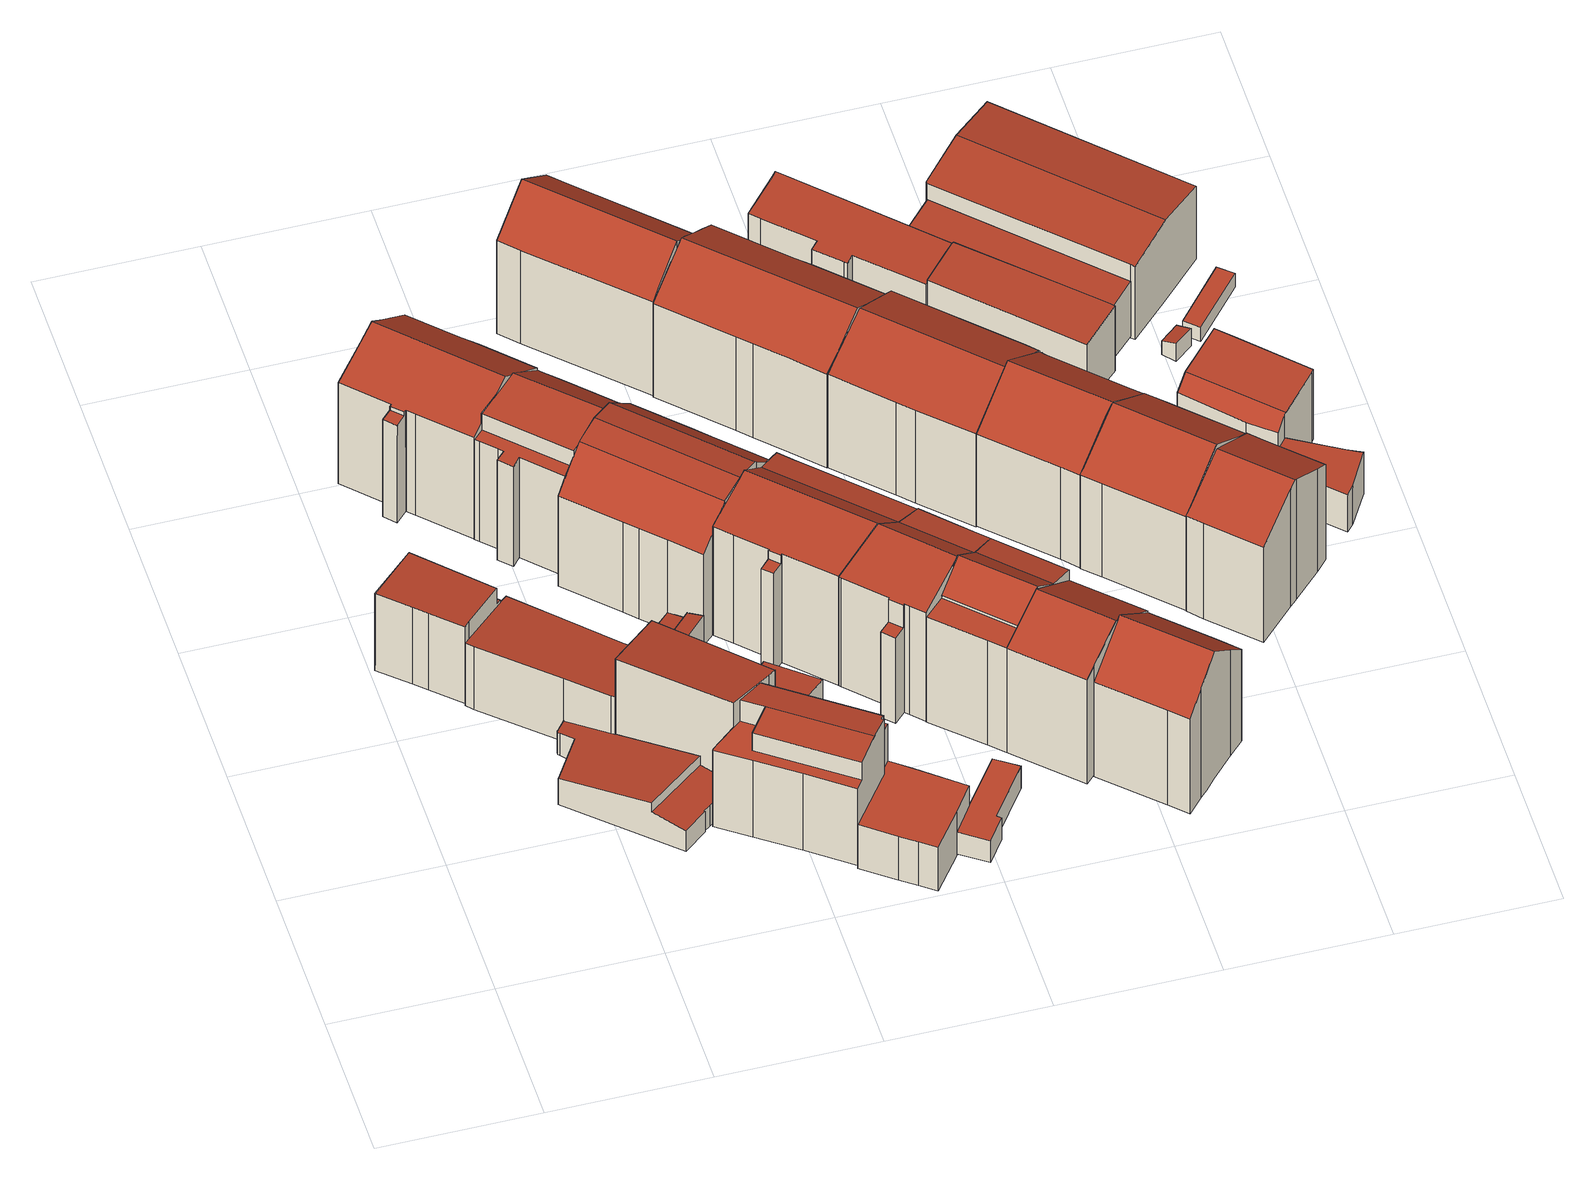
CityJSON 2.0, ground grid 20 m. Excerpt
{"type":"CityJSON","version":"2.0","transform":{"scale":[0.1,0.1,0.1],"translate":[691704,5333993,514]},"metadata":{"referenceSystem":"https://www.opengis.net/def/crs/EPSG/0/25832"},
"CityObjects":{
"building1":{"type":"Building","attributes":{"Gemeindeschluessel":"09162000","HoeheDach":"528.572","HoeheGrund":"515.904","Methode":"2000","NiedrigsteTraufeDesGebaeudes":"525.399","Geometrietyp2DReferenz":"3000","function":"31001_1000","roofType":"1000","measuredHeight":12.67},"geometry":[{"type":"MultiSurface","lod":"2","boundaries":[[[0,1,2,3,4,5,6]],[[7,8,9,10]],[[11,2,1,12]],[[12,1,0,13]],[[14,7,10,15,11,12,13]],[[14,6,5,16,8,7]],[[17,9,8,16]],[[15,3,2,11]],[[13,0,6,14]],[[10,9,17,4,3,15]],[[16,5,4,17]]],"semantics":{"surfaces":[{"type":"RoofSurface"},{"type":"WallSurface"},{"type":"GroundSurface"}],"values":[0,1,1,1,2,1,0,1,1,1,1]}}]},
"building2":{"type":"Building","attributes":{"Gemeindeschluessel":"09162000","HoeheDach":"525.905","HoeheGrund":"515.485","Methode":"2000","NiedrigsteTraufeDesGebaeudes":"524.982","Geometrietyp2DReferenz":"3000","function":"31001_9998","roofType":"1000","measuredHeight":10.42},"geometry":[{"type":"MultiSurface","lod":"2","boundaries":[[[18,19,20,21]],[[22,23,24,25]],[[26,27,28,29,30,31,20,19,32,24,23]],[[23,22,33,26]],[[34,32,19,18]],[[35,33,22,25,34,18,21,36,37,38,39]],[[38,29,28,39]],[[25,24,32,34]],[[21,20,31,36]],[[37,30,29,38]],[[36,31,30,37]],[[26,33,35,27]],[[39,28,27,35]]],"semantics":{"surfaces":[{"type":"WallSurface"},{"type":"RoofSurface"},{"type":"GroundSurface"}],"values":[0,0,1,0,0,2,0,0,0,0,0,0,0]}}]},
"building3":{"type":"Building","attributes":{"Gemeindeschluessel":"09162000","HoeheDach":"521.330","HoeheGrund":"515.445","Methode":"2000","NiedrigsteTraufeDesGebaeudes":"518.752","Geometrietyp2DReferenz":"3000","function":"31001_9998","roofType":"1000","measuredHeight":5.88},"geometry":[{"type":"MultiSurface","lod":"2","boundaries":[[[40,41,42,43]],[[44,45,42,41,46,47,48]],[[49,50,51,47,46,52]],[[53,54,55,56]],[[57,58,59,60]],[[49,52,40,43,61,62,63,64,53,56,65,66,67,57,60]],[[61,45,44,62]],[[63,68,69,64]],[[47,51,70,48]],[[64,69,54,53]],[[66,71,72,67]],[[43,42,45,61]],[[56,55,73,65]],[[62,44,48,70,68,63]],[[52,46,41,40]],[[60,59,50,49]],[[70,51,50,59,58,72,71,73,55,54,69,68]],[[67,72,58,57]],[[65,73,71,66]]],"semantics":{"surfaces":[{"type":"WallSurface"},{"type":"RoofSurface"},{"type":"GroundSurface"}],"values":[0,1,0,0,0,2,0,0,0,0,0,0,0,0,0,0,1,0,0]}}]},
"building4":{"type":"Building","attributes":{"Gemeindeschluessel":"09162000","HoeheDach":"535.380","HoeheGrund":"515.417","Methode":"2000","NiedrigsteTraufeDesGebaeudes":"529.814","Geometrietyp2DReferenz":"3000","function":"31001_9998","roofType":"3100","measuredHeight":19.96,"storeysAboveGround":4},"geometry":[{"type":"MultiSurface","lod":"2","boundaries":[[[74,75,76,77]],[[78,79,80,81]],[[82,83,84,85,86]],[[87,88,89,90]],[[91,92,88,87]],[[93,94,95,96,97,98]],[[74,99,100,101,102,75]],[[81,80,95,94]],[[103,104,85,84]],[[83,78,81,94,93,99,74,77,105,91,87,90,106,103,84]],[[86,85,104,107,89,88,92,108]],[[98,97,101,100]],[[77,76,109,105]],[[91,105,109,108,92]],[[90,89,107,106]],[[79,82,86,108,109,76,75,102,96,95,80]],[[93,98,100,99]],[[106,107,104,103]],[[97,96,102,101]],[[79,78,83,82]]],"semantics":{"surfaces":[{"type":"WallSurface"},{"type":"GroundSurface"},{"type":"RoofSurface"}],"values":[0,0,0,0,0,0,0,0,0,1,2,2,0,0,0,2,0,0,0,0]}}]},
"building5":{"type":"Building","attributes":{"Gemeindeschluessel":"09162000","HoeheDach":"532.189","HoeheGrund":"515.651","Methode":"2000","NiedrigsteTraufeDesGebaeudes":"530.578","Geometrietyp2DReferenz":"3000","function":"31001_9998","roofType":"2100","measuredHeight":16.54},"geometry":[{"type":"MultiSurface","lod":"2","boundaries":[[[110,111,112,113,114,115,116]],[[117,118,119,120,121,122,123]],[[113,120,119,114]],[[110,123,122,111]],[[115,118,117,116]],[[112,121,120,113]],[[116,117,123,110]],[[111,122,121,112]],[[114,119,118,115]]],"semantics":{"surfaces":[{"type":"GroundSurface"},{"type":"RoofSurface"},{"type":"WallSurface"}],"values":[0,1,2,2,2,2,2,2,2]}}]},
"building6":{"type":"Building","attributes":{"Gemeindeschluessel":"09162000","HoeheDach":"520.165","HoeheGrund":"515.405","Methode":"2000","NiedrigsteTraufeDesGebaeudes":"518.239","Geometrietyp2DReferenz":"3000","function":"31001_2000","roofType":"2100","measuredHeight":4.76},"geometry":[{"type":"MultiSurface","lod":"2","boundaries":[[[124,125,126,127]],[[128,129,130,131]],[[131,132,133,128]],[[134,135,124,127,136,137]],[[137,136,133,132,138,139]],[[136,127,126,129,128,133]],[[140,139,138,141]],[[135,142,125,124]],[[143,140,141,130]],[[134,144,142,135]],[[134,137,139,140,143,144]],[[131,130,141,138,132]],[[142,144,143,130,129,126,125]]],"semantics":{"surfaces":[{"type":"WallSurface"},{"type":"RoofSurface"},{"type":"GroundSurface"}],"values":[0,0,1,2,0,0,1,0,0,0,0,0,1]}}]},
"building7":{"type":"Building","attributes":{"Gemeindeschluessel":"09162000","HoeheDach":"531.610","HoeheGrund":"515.508","Methode":"2000","NiedrigsteTraufeDesGebaeudes":"528.140","Geometrietyp2DReferenz":"3000","function":"31001_9998","roofType":"3100","measuredHeight":16.1,"storeysAboveGround":3},"geometry":[{"type":"MultiSurface","lod":"2","boundaries":[[[145,146,147,148,149,150,151]],[[152,153,154,155,156,157,158,159]],[[160,161,159,158]],[[162,163,164,165]],[[166,167,168,169]],[[158,157,170,160]],[[152,159,161,171]],[[164,148,147,172,170,157,156]],[[173,172,147,146]],[[173,146,145,174,168,167,175,153,152,171]],[[173,171,161,160,170,172]],[[174,176,169,168]],[[145,151,176,174]],[[149,148,164,163]],[[150,149,163,162]],[[167,166,177,175]],[[166,169,176,151,150,162,165,155,154,177]],[[165,164,156,155]],[[175,177,154,153]]],"semantics":{"surfaces":[{"type":"WallSurface"},{"type":"RoofSurface"},{"type":"GroundSurface"}],"values":[0,0,1,0,0,0,0,1,0,2,0,0,0,1,0,0,1,0,0]}}]},
"building8":{"type":"Building","attributes":{"Gemeindeschluessel":"09162000","HoeheDach":"534.400","HoeheGrund":"515.326","Methode":"2000","NiedrigsteTraufeDesGebaeudes":"529.523","Geometrietyp2DReferenz":"3000","function":"31001_1000","roofType":"1000","measuredHeight":19.07,"storeysAboveGround":4},"geometry":[{"type":"MultiSurface","lod":"2","boundaries":[[[178,179,180,181]],[[182,183,184,185]],[[182,185,186,187,180,179,188,189,190,191]],[[192,189,188,193]],[[194,195,196,197]],[[198,190,189,192]],[[193,188,179,178]],[[181,180,187,199]],[[200,191,190,198]],[[191,200,201,202,203,183,182]],[[197,196,202,201]],[[204,205,186,185,184,206,207]],[[199,187,186,205]],[[200,198,192,193,178,181,199,205,204,194,197,201]],[[203,206,184,183]],[[203,202,196,195,207,206]],[[195,194,204,207]]],"semantics":{"surfaces":[{"type":"WallSurface"},{"type":"RoofSurface"},{"type":"GroundSurface"}],"values":[0,0,1,0,0,0,0,0,0,0,0,0,0,2,1,1,0]}}]},
"building9":{"type":"Building","attributes":{"Gemeindeschluessel":"09162000","HoeheDach":"519.998","HoeheGrund":"515.683","Methode":"2000","NiedrigsteTraufeDesGebaeudes":"519.247","Geometrietyp2DReferenz":"3000","function":"31001_2000","roofType":"1000","measuredHeight":4.32},"geometry":[{"type":"MultiSurface","lod":"2","boundaries":[[[112,208,209,210]],[[211,212,209,208]],[[213,212,211,113]],[[113,211,208,112]],[[112,210,213,113]],[[210,209,212,213]]],"semantics":{"surfaces":[{"type":"WallSurface"},{"type":"RoofSurface"},{"type":"GroundSurface"}],"values":[0,1,0,0,2,0]}}]},
"building10":{"type":"Building","attributes":{"Gemeindeschluessel":"09162000","HoeheDach":"535.470","HoeheGrund":"515.308","Methode":"2000","NiedrigsteTraufeDesGebaeudes":"530.158","Geometrietyp2DReferenz":"3000","function":"31001_9998","roofType":"3100","measuredHeight":20.16,"storeysAboveGround":4},"geometry":[{"type":"MultiSurface","lod":"2","boundaries":[[[214,215,216,217]],[[218,219,220,221]],[[222,223,224,225,218,221,226,227,228,200,201,229,230,231,232]],[[229,233,234,230]],[[222,232,235,236,237]],[[238,239,220,219,240,241,214,217,191,242]],[[221,220,239,226]],[[222,237,243,223]],[[215,243,237,236,244,216]],[[227,238,242,228]],[[231,245,235,232]],[[201,246,233,229]],[[224,241,240,225]],[[225,240,219,218]],[[236,235,245,234,233,246,244]],[[201,200,191,217,216,244,246]],[[224,223,243,215,214,241]],[[226,239,238,227]],[[228,242,191,200]],[[230,234,245,231]]],"semantics":{"surfaces":[{"type":"RoofSurface"},{"type":"WallSurface"},{"type":"GroundSurface"}],"values":[0,1,2,1,1,0,1,1,0,1,1,1,1,1,0,1,1,1,1,1]}}]},
"building11":{"type":"Building","attributes":{"Gemeindeschluessel":"09162000","HoeheDach":"522.231","HoeheGrund":"515.030","Methode":"1000","NiedrigsteTraufeDesGebaeudes":"522.231","Geometrietyp2DReferenz":"3000","function":"31001_9998","roofType":"1000","measuredHeight":7.2,"storeysAboveGround":2},"geometry":[{"type":"MultiSurface","lod":"2","boundaries":[[[247,248,249,250]],[[251,252,253,247,250,254,255,256,257,258,259]],[[255,254,260,261,262,256]],[[251,263,264,252]],[[252,264,265,253]],[[256,262,266,257]],[[248,265,264,263,267,268,266,262,261,260,249]],[[250,249,260,254]],[[253,265,248,247]],[[259,267,263,251]],[[268,267,259,258,257,266]]],"semantics":{"surfaces":[{"type":"WallSurface"},{"type":"GroundSurface"},{"type":"RoofSurface"}],"values":[0,1,0,0,0,0,2,0,0,0,0]}}]},
"building12":{"type":"Building","attributes":{"Gemeindeschluessel":"09162000","HoeheDach":"518.950","HoeheGrund":"515.349","Methode":"2000","NiedrigsteTraufeDesGebaeudes":"518.950","Geometrietyp2DReferenz":"3000","function":"31001_2000","roofType":"1000","measuredHeight":3.6},"geometry":[{"type":"MultiSurface","lod":"2","boundaries":[[[269,270,271,272,273,274,275]],[[276,271,270,277]],[[277,270,269,278]],[[279,280,281,282,276,277,278]],[[281,273,272,282]],[[280,274,273,281]],[[282,272,271,276]],[[279,275,274,280]],[[278,269,275,279]]],"semantics":{"surfaces":[{"type":"RoofSurface"},{"type":"WallSurface"},{"type":"GroundSurface"}],"values":[0,1,1,2,1,1,1,1,1]}}]},
"building13":{"type":"Building","attributes":{"Gemeindeschluessel":"09162000","HoeheDach":"535.760","HoeheGrund":"515.316","Methode":"2000","NiedrigsteTraufeDesGebaeudes":"531.781","Geometrietyp2DReferenz":"3000","function":"31001_9998","roofType":"3100","measuredHeight":20.44,"storeysAboveGround":4},"geometry":[{"type":"MultiSurface","lod":"2","boundaries":[[[283,284,285,286]],[[287,288,289,290]],[[232,222,291,292,293]],[[231,294,295,296]],[[231,232,293,297,294]],[[298,299,283,286,300,287,290,225,224,223,222,232,231,296,301]],[[298,301,302,303,304,305]],[[300,286,285,306,307,308]],[[304,303,297,293,292]],[[290,289,309,225]],[[289,288,308,307,310,311,305,304,292,291,312,313,309]],[[303,302,295,294,297]],[[300,308,288,287]],[[296,295,302,301]],[[224,313,312,223]],[[225,309,313,224]],[[298,305,311,299]],[[284,314,306,285]],[[283,299,311,310,314,284]],[[314,310,307,306]],[[223,312,291,222]]],"semantics":{"surfaces":[{"type":"WallSurface"},{"type":"GroundSurface"},{"type":"RoofSurface"}],"values":[0,0,0,0,0,1,0,0,2,0,2,2,0,0,0,0,0,2,0,0,0]}}]},
"building14":{"type":"Building","attributes":{"Gemeindeschluessel":"09162000","HoeheDach":"535.377","HoeheGrund":"515.274","Methode":"1000","NiedrigsteTraufeDesGebaeudes":"530.676","Geometrietyp2DReferenz":"3000","function":"31001_9998","roofType":"3100","measuredHeight":20.1,"storeysAboveGround":5},"geometry":[{"type":"MultiSurface","lod":"2","boundaries":[[[315,316,317,318]],[[319,320,321,322,323,324]],[[325,326,327,328,329,330]],[[331,317,316,332,321,320]],[[333,334,319,324]],[[334,335,330,329,328,331,320,319]],[[336,332,316,315]],[[318,327,326,325,337,333,324,323,322,336,315]],[[337,325,330,335,334,333]],[[322,321,332,336]],[[327,318,317,331,328]]],"semantics":{"surfaces":[{"type":"WallSurface"},{"type":"RoofSurface"},{"type":"GroundSurface"}],"values":[0,0,0,1,0,1,0,2,0,0,0]}}]},
"building15":{"type":"Building","attributes":{"Gemeindeschluessel":"09162000","HoeheDach":"535.750","HoeheGrund":"515.267","Methode":"2000","NiedrigsteTraufeDesGebaeudes":"529.390","Geometrietyp2DReferenz":"3000","function":"31001_9998","roofType":"3100","measuredHeight":20.48,"storeysAboveGround":4},"geometry":[{"type":"MultiSurface","lod":"2","boundaries":[[[338,339,340,341,342,303]],[[343,344,345,346]],[[347,348,349,350]],[[350,349,351,352]],[[353,354,355,298]],[[356,340,339,357]],[[301,342,341,358]],[[358,341,340,356]],[[347,357,339,338,359,348]],[[360,361,354,353]],[[362,363,364,365]],[[363,343,346,364]],[[347,350,352,362,365,360,353,298,301,358,356,357]],[[354,361,345,344,351,349,348,359,304,355]],[[359,338,303,304]],[[301,298,355,304,303,342]],[[360,365,364,346,345,361]],[[362,352,351,344,343,363]]],"semantics":{"surfaces":[{"type":"RoofSurface"},{"type":"WallSurface"},{"type":"GroundSurface"}],"values":[0,1,1,1,1,1,1,1,1,1,1,0,2,0,0,1,1,1]}}]},
"building16":{"type":"Building","attributes":{"Gemeindeschluessel":"09162000","HoeheDach":"535.960","HoeheGrund":"515.242","Methode":"2000","NiedrigsteTraufeDesGebaeudes":"532.013","Geometrietyp2DReferenz":"3000","function":"31001_9998","roofType":"3100","measuredHeight":20.72,"storeysAboveGround":4},"geometry":[{"type":"MultiSurface","lod":"2","boundaries":[[[366,367,368,369]],[[370,371,372,373]],[[374,375,376,370,373]],[[377,376,375,378]],[[371,366,369,372]],[[379,380,381,382,377,378]],[[374,379,378,375]],[[367,383,384,339,368]],[[373,372,369,368,339,380,379,374]],[[382,383,367,366,371,370,376,377]],[[381,384,383,382]],[[380,339,384,381]]],"semantics":{"surfaces":[{"type":"RoofSurface"},{"type":"WallSurface"},{"type":"GroundSurface"}],"values":[0,1,0,1,0,2,1,0,1,1,1,1]}}]},
"building17":{"type":"Building","attributes":{"Gemeindeschluessel":"09162000","HoeheDach":"534.910","HoeheGrund":"515.140","Methode":"2000","NiedrigsteTraufeDesGebaeudes":"530.529","Geometrietyp2DReferenz":"3000","function":"31001_9998","roofType":"3100","measuredHeight":19.77,"storeysAboveGround":4},"geometry":[{"type":"MultiSurface","lod":"2","boundaries":[[[385,386,387,388,389,390,391,392,393]],[[394,395,396,397,398,399]],[[390,400,401,402,403,396,395,394,391]],[[397,396,403,404]],[[405,406,407,408,409,410,411,412,413,399,398,397,404,414,415,416]],[[414,402,401,415]],[[409,386,385,410]],[[410,385,393,411]],[[415,401,400,416]],[[392,391,394,399,413,412]],[[411,393,392,412]],[[407,406,405,416,400,390,389,388]],[[408,407,388,387,386,409]],[[402,414,404,403]]],"semantics":{"surfaces":[{"type":"RoofSurface"},{"type":"WallSurface"},{"type":"GroundSurface"}],"values":[0,1,0,1,2,1,1,1,1,1,1,1,1,1]}}]},
"building18":{"type":"Building","attributes":{"Gemeindeschluessel":"09162000","HoeheDach":"535.883","HoeheGrund":"515.200","Methode":"2000","NiedrigsteTraufeDesGebaeudes":"530.326","Geometrietyp2DReferenz":"3000","function":"31001_9998","roofType":"3100","measuredHeight":20.68,"storeysAboveGround":4},"geometry":[{"type":"MultiSurface","lod":"2","boundaries":[[[417,418,419,420,421]],[[419,422,423,424,425,420]],[[421,420,425,382,426,377]],[[427,418,417,428]],[[429,423,422,430]],[[428,417,421,377]],[[427,431,430,422,419,418]],[[432,424,423,429]],[[429,430,431,427,428,377,426,382,432]],[[382,425,424,432]]],"semantics":{"surfaces":[{"type":"RoofSurface"},{"type":"WallSurface"},{"type":"GroundSurface"}],"values":[0,0,1,1,1,1,1,1,2,1]}}]},
"building19":{"type":"Building","attributes":{"Gemeindeschluessel":"09162000","HoeheDach":"517.150","HoeheGrund":"514.920","Methode":"1000","NiedrigsteTraufeDesGebaeudes":"517.150","Geometrietyp2DReferenz":"3000","function":"31001_2000","roofType":"1000","measuredHeight":2.23},"geometry":[{"type":"MultiSurface","lod":"2","boundaries":[[[433,434,435,436]],[[436,435,437,438]],[[439,440,441,442,443,437,435,434]],[[444,445,446,447,448,433,436,438]],[[448,439,434,433]],[[448,447,446,441,440,439]],[[438,437,443,444]],[[446,445,444,443,442,441]]],"semantics":{"surfaces":[{"type":"WallSurface"},{"type":"RoofSurface"},{"type":"GroundSurface"}],"values":[0,0,1,2,0,0,0,0]}}]},
"building20":{"type":"Building","attributes":{"Gemeindeschluessel":"09162000","HoeheDach":"536.015","HoeheGrund":"515.050","Methode":"2000","NiedrigsteTraufeDesGebaeudes":"530.066","Geometrietyp2DReferenz":"3000","function":"31001_1000","roofType":"3100","measuredHeight":20.96,"storeysAboveGround":4},"geometry":[{"type":"MultiSurface","lod":"2","boundaries":[[[449,450,451,452,453,454,455,456,457,458,459,460,461,462]],[[454,453,463,464,465,455]],[[461,466,467,462]],[[456,468,422,457]],[[465,464,463,469,470,471,472,422,468]],[[452,451,450,449,473,471,470,469]],[[459,474,475,460]],[[471,473,467,466,475,474,472]],[[422,472,474,459,458,457]],[[455,465,468,456]],[[460,475,466,461]],[[452,469,463,453]],[[462,467,473,449]]],"semantics":{"surfaces":[{"type":"GroundSurface"},{"type":"WallSurface"},{"type":"RoofSurface"}],"values":[0,1,1,1,2,1,1,2,1,1,1,1,1]}}]},
"building21":{"type":"Building","attributes":{"Gemeindeschluessel":"09162000","HoeheDach":"534.592","HoeheGrund":"515.250","Methode":"1000","NiedrigsteTraufeDesGebaeudes":"530.542","Geometrietyp2DReferenz":"3000","function":"31001_9998","roofType":"3100","measuredHeight":19.34,"storeysAboveGround":4},"geometry":[{"type":"MultiSurface","lod":"2","boundaries":[[[476,477,478,479]],[[480,481,482,483,484,485]],[[479,478,486,487]],[[488,489,477,476]],[[490,491,492,493]],[[480,485,491,490]],[[492,491,485,484,494,495]],[[496,497,498,499]],[[487,486,483,482]],[[484,483,486,478,477,489,498,497,494]],[[495,494,497,496,500,501]],[[482,481,480,490,493,501,500,496,499,488,476,479,487]],[[493,492,495,501]],[[499,498,489,488]]],"semantics":{"surfaces":[{"type":"WallSurface"},{"type":"RoofSurface"},{"type":"GroundSurface"}],"values":[0,0,0,0,0,0,1,0,0,1,0,2,0,0]}}]},
"building22":{"type":"Building","attributes":{"Gemeindeschluessel":"09162000","HoeheDach":"518.789","HoeheGrund":"514.740","Methode":"1000","NiedrigsteTraufeDesGebaeudes":"517.350","Geometrietyp2DReferenz":"3000","function":"31001_2000","roofType":"1000","measuredHeight":4.05},"geometry":[{"type":"MultiSurface","lod":"2","boundaries":[[[502,503,504,505]],[[506,507,508,509,510,504,503]],[[507,506,511,512]],[[507,512,513,508]],[[512,511,502,505,514,515,513]],[[514,505,504,510]],[[513,515,509,508]],[[514,510,509,515]],[[506,503,502,511]]],"semantics":{"surfaces":[{"type":"WallSurface"},{"type":"GroundSurface"},{"type":"RoofSurface"}],"values":[0,1,0,0,2,0,0,0,0]}}]},
"building23":{"type":"Building","attributes":{"Gemeindeschluessel":"09162000","HoeheDach":"525.013","HoeheGrund":"514.450","Methode":"1000","NiedrigsteTraufeDesGebaeudes":"523.888","Geometrietyp2DReferenz":"3000","function":"31001_9998","roofType":"1000","measuredHeight":10.56,"storeysAboveGround":3},"geometry":[{"type":"MultiSurface","lod":"2","boundaries":[[[516,517,518,519]],[[520,521,522,523]],[[523,522,524,525]],[[517,526,527,528,529,530,531,532,533,524,522,521,518]],[[534,532,531,535]],[[519,520,523,525,536,534,535,537,538,539,540,541,516]],[[536,533,532,534]],[[535,531,530,537]],[[540,527,526,541]],[[541,526,517,516]],[[519,518,521,520]],[[525,524,533,536]],[[538,529,528,539]],[[537,530,529,538]],[[539,528,527,540]]],"semantics":{"surfaces":[{"type":"WallSurface"},{"type":"RoofSurface"},{"type":"GroundSurface"}],"values":[0,0,0,1,0,2,0,0,0,0,0,0,0,0,0]}}]},
"building24":{"type":"Building","attributes":{"Gemeindeschluessel":"09162000","HoeheDach":"535.981","HoeheGrund":"515.370","Methode":"1000","NiedrigsteTraufeDesGebaeudes":"530.447","Geometrietyp2DReferenz":"3000","function":"31001_1000","roofType":"3100","measuredHeight":20.61,"storeysAboveGround":4},"geometry":[{"type":"MultiSurface","lod":"2","boundaries":[[[485,542,543,544,545,546]],[[547,548,549,550,551,552,553,554,555,543,542]],[[549,556,557,550]],[[558,559,547,542,485]],[[560,558,485,546]],[[561,562,563,556,549,548,547,559]],[[561,559,558,560]],[[564,554,553,565]],[[566,551,550,557]],[[567,552,551,566]],[[543,555,554,564,568,544]],[[567,565,553,552]],[[563,562,561,560,546,545,544,568,564,565,567,566,557,556]]],"semantics":{"surfaces":[{"type":"WallSurface"},{"type":"RoofSurface"},{"type":"GroundSurface"}],"values":[0,1,0,1,0,0,0,0,0,0,0,0,2]}}]},
"building25":{"type":"Building","attributes":{"Gemeindeschluessel":"09162000","HoeheDach":"535.947","HoeheGrund":"515.330","Methode":"1000","NiedrigsteTraufeDesGebaeudes":"530.671","Geometrietyp2DReferenz":"3000","function":"31001_9998","roofType":"3100","measuredHeight":20.62,"storeysAboveGround":4},"geometry":[{"type":"MultiSurface","lod":"2","boundaries":[[[569,570,571,572]],[[573,572,571,574,575,576]],[[577,578,579,580]],[[574,571,570,581,582,583,575]],[[584,569,572,573,576,585,586,587,577,580,588]],[[575,583,582,589,587,586,585,576]],[[569,584,588,590,581,570]],[[581,590,579,578,589,582]],[[587,589,578,577]],[[580,579,590,588]]],"semantics":{"surfaces":[{"type":"WallSurface"},{"type":"RoofSurface"},{"type":"GroundSurface"}],"values":[0,0,0,1,2,0,0,1,0,0]}}]},
"building26":{"type":"Building","attributes":{"Gemeindeschluessel":"09162000","HoeheDach":"525.159","HoeheGrund":"514.492","Methode":"1000","NiedrigsteTraufeDesGebaeudes":"524.490","Geometrietyp2DReferenz":"3000","function":"31001_9998","roofType":"1000","measuredHeight":10.67,"storeysAboveGround":3},"geometry":[{"type":"MultiSurface","lod":"2","boundaries":[[[591,592,593,534,594,536,595,596,597]],[[598,599,600,601,602,603,604,605,606]],[[596,602,601,597]],[[606,605,604,536,594,534]],[[593,592,599,598,606,534]],[[592,591,597,601,600,599]],[[603,602,596,595,536,604]]],"semantics":{"surfaces":[{"type":"GroundSurface"},{"type":"RoofSurface"},{"type":"WallSurface"}],"values":[0,1,2,2,2,2,2]}}]},
"building27":{"type":"Building","attributes":{"Gemeindeschluessel":"09162000","HoeheDach":"535.199","HoeheGrund":"515.170","Methode":"1000","NiedrigsteTraufeDesGebaeudes":"530.925","Geometrietyp2DReferenz":"3000","function":"31001_9998","roofType":"3100","measuredHeight":20.03,"storeysAboveGround":4},"geometry":[{"type":"MultiSurface","lod":"2","boundaries":[[[607,608,609,610,611,612,613,614,615,616,617,618]],[[619,617,616,620]],[[618,621,622,607]],[[623,624,625,626,627,628]],[[628,627,629,620,616,615,614,613]],[[611,624,623,612]],[[610,609,608,630,626,625]],[[610,625,624,611]],[[607,622,630,608]],[[617,619,621,618]],[[612,623,628,613]],[[626,630,622,621,619,620,629,627]]],"semantics":{"surfaces":[{"type":"GroundSurface"},{"type":"WallSurface"},{"type":"RoofSurface"}],"values":[0,1,1,2,1,1,1,1,1,1,1,2]}}]},
"building28":{"type":"Building","attributes":{"Gemeindeschluessel":"09162000","HoeheDach":"523.602","HoeheGrund":"514.460","Methode":"1000","NiedrigsteTraufeDesGebaeudes":"522.981","Geometrietyp2DReferenz":"3000","function":"31001_9998","roofType":"1000","measuredHeight":9.14,"storeysAboveGround":2},"geometry":[{"type":"MultiSurface","lod":"2","boundaries":[[[631,632,633,596]],[[633,634,635,596]],[[631,636,637,632]],[[635,634,637,636]],[[596,635,636,631]],[[632,637,634,633]]],"semantics":{"surfaces":[{"type":"GroundSurface"},{"type":"WallSurface"},{"type":"RoofSurface"}],"values":[0,1,1,2,1,1]}}]},
"building29":{"type":"Building","attributes":{"Gemeindeschluessel":"09162000","HoeheDach":"518.535","HoeheGrund":"515.250","Methode":"1000","NiedrigsteTraufeDesGebaeudes":"517.823","Geometrietyp2DReferenz":"3000","function":"31001_2000","roofType":"1000","measuredHeight":3.29},"geometry":[{"type":"MultiSurface","lod":"2","boundaries":[[[638,639,640,641,642]],[[643,642,641,644]],[[616,638,642,643]],[[645,639,638,616]],[[643,644,646,645,616]],[[644,641,640,646]],[[646,640,639,645]]],"semantics":{"surfaces":[{"type":"RoofSurface"},{"type":"WallSurface"},{"type":"GroundSurface"}],"values":[0,1,1,1,2,1,1]}}]},
"building30":{"type":"Building","attributes":{"Gemeindeschluessel":"09162000","HoeheDach":"527.455","HoeheGrund":"514.330","Methode":"1000","NiedrigsteTraufeDesGebaeudes":"526.343","Geometrietyp2DReferenz":"3000","function":"31001_9998","roofType":"3100","measuredHeight":13.12,"storeysAboveGround":3},"geometry":[{"type":"MultiSurface","lod":"2","boundaries":[[[647,648,649,650]],[[648,651,652,653,654,649]],[[655,656,657,647,650,658,659,660,661]],[[656,652,651,657]],[[656,655,661,662,653,652]],[[658,654,663,659]],[[657,651,648,647]],[[659,663,664,660]],[[653,662,664,663,654]],[[660,664,662,661]],[[650,649,654,658]]],"semantics":{"surfaces":[{"type":"WallSurface"},{"type":"RoofSurface"},{"type":"GroundSurface"}],"values":[0,1,2,0,0,0,0,0,1,0,0]}}]},
"building31":{"type":"Building","attributes":{"Gemeindeschluessel":"09162000","HoeheDach":"526.788","HoeheGrund":"515.170","Methode":"2000","NiedrigsteTraufeDesGebaeudes":"523.745","Geometrietyp2DReferenz":"3000","function":"31001_9998","roofType":"1000","measuredHeight":11.62,"storeysAboveGround":2},"geometry":[{"type":"MultiSurface","lod":"2","boundaries":[[[665,666,667,668,669,670]],[[671,672,666,665,670,673]],[[674,673,670,669,675,676]],[[677,678,679,672,671,680]],[[679,678,677,646,681,644,676,675,669,668,667]],[[667,666,672,679]],[[644,682,674,676]],[[682,683,684,680,671,673,674]],[[677,680,684,646]],[[681,646,684,683,682,644]]],"semantics":{"surfaces":[{"type":"WallSurface"},{"type":"RoofSurface"},{"type":"GroundSurface"}],"values":[0,1,0,0,2,0,0,1,0,0]}}]},
"building32":{"type":"Building","attributes":{"Gemeindeschluessel":"09162000","HoeheDach":"517.300","HoeheGrund":"514.400","Methode":"1000","NiedrigsteTraufeDesGebaeudes":"516.599","Geometrietyp2DReferenz":"3000","function":"31001_2000","roofType":"2100","measuredHeight":2.9,"storeysAboveGround":1},"geometry":[{"type":"MultiSurface","lod":"2","boundaries":[[[685,686,687,688]],[[689,690,691,692]],[[691,690,687,686]],[[688,687,690,689]],[[689,692,685,688]],[[692,691,686,685]]],"semantics":{"surfaces":[{"type":"WallSurface"},{"type":"RoofSurface"},{"type":"GroundSurface"}],"values":[0,0,1,0,2,0]}}]},
"building33":{"type":"Building","attributes":{"Gemeindeschluessel":"09162000","HoeheDach":"522.007","HoeheGrund":"515.070","Methode":"1000","NiedrigsteTraufeDesGebaeudes":"521.216","Geometrietyp2DReferenz":"3000","function":"31001_9998","roofType":"9999","measuredHeight":6.94,"storeysAboveGround":2},"geometry":[{"type":"MultiSurface","lod":"2","boundaries":[[[693,694,695,696]],[[697,698,693,696,699,700,701,702,703,704]],[[703,705,706,704]],[[699,707,708,700]],[[696,695,707,699]],[[709,710,702,701,700,708]],[[702,710,705,703]],[[698,711,694,693]],[[698,697,704,706,712,711]],[[694,711,712,706,705,710,709,708,707,695]]],"semantics":{"surfaces":[{"type":"WallSurface"},{"type":"GroundSurface"},{"type":"RoofSurface"}],"values":[0,1,0,0,0,0,0,0,0,2]}}]},
"building34":{"type":"Building","attributes":{"Gemeindeschluessel":"09162000","HoeheDach":"516.680","HoeheGrund":"514.376","Methode":"1000","NiedrigsteTraufeDesGebaeudes":"516.680","Geometrietyp2DReferenz":"3000","function":"51009_1610","roofType":"1000","measuredHeight":2.3},"geometry":[{"type":"MultiSurface","lod":"2","boundaries":[[[713,714,715,716]],[[714,717,718,715]],[[719,713,716,720]],[[716,715,718,720]],[[720,718,717,719]],[[713,719,717,714]]],"semantics":{"surfaces":[{"type":"WallSurface"},{"type":"RoofSurface"},{"type":"GroundSurface"}],"values":[0,1,2,0,0,0]}}]}
},
"vertices":[
[37,466,146],[52,452,146],[86,421,145],[92,427,145],[138,472,141],[58,553,141],[2,498,146],[63,559,19],[63,559,114],[144,478,114],[144,478,19],[86,421,19],[52,452,19],[37,466,19],[2,498,19],[92,427,19],[58,553,114],[138,472,114],
[226,293,15],[226,293,119],[222,296,119],[222,296,15],[257,382,15],[257,382,110],[283,356,111],[283,356,15],[153,486,110],[144,478,111],[92,427,118],[86,421,119],[94,413,119],[178,337,119],[286,353,111],[153,486,15],[286,353,15],[144,478,15],[178,337,15],[94,413,15],[86,421,15],[92,427,15],
[300,165,14],[300,165,48],[292,159,48],[292,159,14],[264,135,48],[293,158,48],[336,191,48],[305,220,58],[232,165,58],[226,293,14],[226,293,58],[305,220,73],[336,191,14],[181,303,14],[181,303,53],[168,318,50],[168,318,14],[178,337,14],[178,337,49],[222,296,57],[222,296,14],[293,158,14],[264,135,14],[145,245,14],[148,250,14],[166,320,14],[166,323,14],[168,325,14],[145,245,57],[148,250,56],[232,165,73],[166,323,50],[168,325,49],[166,320,50],
[92,744,14],[92,744,181],[44,793,181],[44,793,14],[114,722,14],[114,722,181],[106,730,181],[106,730,14],[168,668,181],[168,668,14],[272,772,14],[272,772,159],[220,720,214],[117,862,14],[117,862,193],[151,894,158],[151,894,14],[99,845,14],[99,845,213],[91,716,14],[105,730,14],[105,730,181],[103,729,180],[103,729,174],[91,716,174],[78,730,14],[78,730,174],[90,742,174],[90,742,180],[219,827,14],[219,827,158],[79,826,14],[202,843,14],[202,843,158],[98,844,214],[79,826,202],
[226,293,17],[286,353,17],[349,290,17],[398,241,17],[399,241,17],[389,233,17],[336,191,17],[336,191,181],[389,233,168],[399,241,166],[398,241,166],[349,290,166],[286,353,166],[226,293,182],
[257,382,14],[257,382,47],[262,398,45],[262,398,14],[308,443,42],[308,443,45],[327,424,52],[327,424,46],[357,454,46],[339,472,42],[286,353,14],[283,356,14],[339,472,14],[372,438,14],[357,454,55],[372,438,62],[342,408,62],[327,424,55],[283,356,56],[342,408,58],[286,353,58],
[444,60,15],[495,128,15],[495,128,171],[476,102,176],[453,72,170],[453,72,141],[444,60,141],[389,233,15],[336,191,15],[336,191,141],[345,198,141],[345,198,176],[376,223,170],[376,223,143],[389,233,143],[496,135,143],[504,146,143],[346,150,141],[346,150,170],[370,180,176],[370,180,141],[303,163,141],[303,163,15],[342,135,15],[342,135,141],[496,135,170],[504,146,15],[492,130,171],[492,130,15],[391,100,15],[304,165,15],[391,100,141],[304,165,141],
[195,641,13],[195,641,178],[190,646,178],[190,646,13],[264,596,178],[264,596,204],[180,681,204],[180,681,178],[168,668,178],[173,663,178],[184,630,178],[199,615,178],[209,627,178],[251,584,178],[199,615,13],[184,630,13],[275,770,13],[275,770,155],[294,751,155],[294,751,13],[209,627,13],[173,663,13],[251,584,13],[357,687,13],[357,687,156],[317,648,204],[272,772,13],[168,668,13],[232,732,204],[272,772,156],
[349,290,53],[420,360,52],[420,360,17],[398,241,60],[474,307,60],[474,307,17],
[406,471,208],[431,495,215],[298,630,215],[274,605,208],[372,438,13],[372,438,162],[339,472,162],[339,472,13],[437,501,13],[432,496,13],[406,471,13],[386,451,13],[313,498,13],[298,513,13],[239,572,13],[416,628,13],[431,613,13],[491,553,13],[457,520,13],[416,628,162],[431,613,162],[457,520,207],[456,519,208],[437,501,213],[298,513,162],[313,498,162],[386,451,180],[406,471,207],[239,572,162],[432,496,214],[323,654,208],[491,553,162],[357,687,162],
[483,30,10],[483,30,82],[444,60,82],[444,60,10],[557,47,10],[522,1,10],[503,15,10],[495,128,10],[494,128,10],[492,130,10],[504,146,10],[529,126,10],[582,83,10],[495,128,82],[494,128,82],[492,130,82],[557,47,82],[522,1,82],[503,15,82],[504,146,82],[582,83,82],[529,126,82],
[590,23,50],[612,54,50],[607,58,50],[655,125,50],[627,145,50],[582,83,50],[557,47,50],[607,58,14],[612,54,14],[590,23,14],[557,47,14],[582,83,14],[627,145,14],[655,125,14],
[436,374,13],[436,374,178],[424,385,178],[424,385,13],[405,432,13],[405,432,192],[387,450,192],[387,450,13],[437,501,217],[438,502,218],[457,520,197],[491,553,179],[509,534,179],[509,534,13],[465,528,188],[501,336,13],[449,388,13],[438,399,13],[620,424,13],[620,424,179],[591,403,188],[560,380,218],[501,336,193],[436,398,178],[436,398,192],[438,399,192],[386,451,192],[448,386,192],[449,388,192],[432,496,215],[406,471,202],[448,386,178],
[505,909,13],[505,909,167],[478,883,197],[478,883,13],[281,968,167],[322,1009,214],[363,1050,167],[363,1050,13],[322,1009,13],[281,968,13],[424,826,13],[433,836,13],[464,868,13],[464,868,213],[433,836,178],[424,826,167],[464,868,214],[384,1029,167],[302,946,13],[302,946,167],[424,827,167],[384,1029,13],[424,827,13],
[661,333,188],[686,357,180],[670,373,180],[656,387,180],[620,424,180],[560,274,154],[560,274,191],[546,288,191],[546,288,154],[581,255,13],[581,255,192],[566,270,192],[566,270,13],[561,275,192],[561,275,13],[503,334,13],[503,334,192],[501,336,192],[670,373,13],[686,357,13],[656,387,13],[633,306,218],[547,289,13],[547,289,192],[547,261,13],[547,261,154],[533,275,154],[533,275,13],
[706,234,220],[733,261,189],[661,333,189],[633,306,220],[678,207,185],[678,207,189],[606,279,189],[606,279,185],[581,255,185],[638,201,185],[655,184,185],[655,184,12],[638,201,12],[581,255,12],[686,357,12],[742,301,12],[758,285,12],[758,285,180],[742,301,180],
[500,750,166],[515,735,166],[549,701,166],[583,666,165],[584,666,166],[633,716,209],[472,876,209],[464,868,202],[424,826,166],[478,883,203],[492,896,191],[505,909,180],[505,909,11],[492,896,11],[478,883,11],[683,765,166],[613,834,166],[596,850,166],[521,925,166],[521,925,11],[633,716,11],[584,666,11],[583,666,11],[549,701,11],[515,735,11],[500,750,11],[424,826,11],[464,868,11],[472,876,11],[596,850,11],[613,834,11],[683,765,11],
[729,112,184],[740,123,192],[777,160,219],[704,232,219],[655,184,184],[780,163,216],[786,169,210],[830,214,164],[758,285,163],[704,232,12],[740,123,12],[729,112,12],[786,169,12],[780,163,12],[777,160,12],[830,214,12],
[553,959,9],[553,959,31],[583,989,31],[583,989,9],[594,978,31],[594,978,9],[566,945,31],[580,947,31],[581,947,31],[586,953,31],[592,960,31],[592,960,9],[586,953,9],[581,947,9],[580,947,9],[566,945,9],
[897,111,10],[870,82,10],[857,67,10],[848,58,10],[829,37,10],[828,38,10],[808,57,10],[740,123,10],[780,163,10],[783,166,10],[786,169,10],[830,214,10],[895,151,10],[916,130,10],[829,37,166],[828,38,166],[808,57,166],[895,151,161],[916,130,161],[740,123,166],[848,58,191],[857,67,203],[870,82,220],[783,166,220],[897,111,185],[786,169,217],[830,214,161],
[767,691,12],[767,691,166],[811,648,166],[811,648,12],[719,530,12],[771,582,12],[822,633,12],[822,633,167],[771,582,206],[719,530,166],[824,634,166],[824,634,12],[750,708,12],[750,708,166],[663,585,12],[663,585,165],[646,603,165],[646,603,12],[636,718,206],[583,666,166],[683,765,12],[683,765,170],[688,770,166],[688,770,12],[636,718,12],[583,666,12],
[746,827,48],[746,827,7],[678,894,7],[678,894,48],[688,770,7],[683,765,7],[613,834,7],[667,888,7],[670,885,7],[688,770,35],[683,765,34],[613,834,34],[670,885,46],[667,888,46],
[594,978,5],[594,978,101],[583,989,101],[583,989,5],[592,998,5],[592,998,103],[623,1029,109],[623,1029,5],[628,1035,110],[628,1035,5],[646,926,101],[637,917,99],[667,888,99],[670,885,99],[678,894,101],[746,827,101],[748,830,101],[790,872,110],[748,830,5],[746,827,5],[790,872,5],[678,894,5],[670,885,5],[667,888,5],[637,917,5],[646,926,5],
[771,581,220],[822,633,166],[822,633,14],[771,581,14],[719,530,14],[867,486,220],[884,503,202],[919,537,166],[901,554,166],[829,626,166],[825,631,166],[826,632,165],[824,634,164],[823,633,166],[919,537,14],[901,554,14],[796,454,166],[814,435,166],[796,454,14],[814,435,14],[867,486,14],[884,503,14],[824,634,14],[826,632,14],[829,626,14],[825,631,14],[823,633,14],
[911,339,13],[911,339,167],[834,415,167],[834,415,13],[815,434,13],[815,434,167],[814,435,167],[814,435,13],[938,518,13],[938,518,167],[983,474,167],[983,474,13],[962,391,219],[867,486,219],[858,478,211],[962,391,13],[858,478,13],[867,486,13],[919,537,13],[1013,444,13],[919,537,167],[1013,444,167],
[894,684,5],[893,683,5],[841,736,5],[778,860,5],[791,872,5],[932,734,5],[939,726,5],[841,736,105],[893,683,105],[894,684,105],[939,726,112],[932,734,112],[791,872,112],[790,872,112],[778,860,110],[748,830,105],
[1071,357,12],[1036,322,12],[1034,320,12],[1027,313,12],[982,268,12],[927,322,12],[911,339,12],[962,391,12],[1001,432,12],[1013,444,12],[1030,426,12],[1085,372,12],[1030,426,169],[1013,444,169],[1085,372,169],[1071,357,181],[927,322,169],[982,268,169],[1027,313,206],[1034,320,212],[962,391,212],[911,339,169],[1001,432,179],[1036,322,210],
[746,920,5],[785,958,5],[971,772,5],[971,772,96],[932,734,90],[746,920,90],[785,958,96],
[1013,444,45],[1048,479,45],[1065,496,45],[1035,525,38],[983,474,38],[983,474,12],[1035,525,12],[1048,479,12],[1065,496,12],
[785,958,3],[785,958,123],[784,960,123],[784,960,3],[971,772,124],[975,768,123],[1025,818,135],[834,1010,135],[1025,818,3],[975,768,3],[971,772,3],[834,1010,3],[876,1052,3],[885,1061,3],[1076,869,3],[1076,869,123],[876,1052,125],[885,1061,123],
[1049,631,128],[1123,555,128],[1123,555,12],[1049,631,12],[1033,647,12],[1033,647,128],[1078,509,117],[1120,551,127],[986,602,117],[973,589,99],[986,602,12],[973,589,12],[1076,508,12],[1078,509,12],[1120,551,12],[1076,508,115],[1065,497,12],[1035,525,97],[1065,497,99],[1065,496,99],
[1010,722,4],[1010,722,33],[997,737,26],[997,737,4],[1020,756,4],[1020,756,26],[1033,740,33],[1033,740,4],
[1121,407,11],[1121,407,72],[1048,479,72],[1048,479,11],[1148,448,11],[1130,417,11],[1065,496,11],[1076,508,11],[1106,489,11],[1136,470,11],[1151,461,11],[1155,459,11],[1151,461,80],[1155,459,80],[1065,496,75],[1076,508,77],[1106,489,78],[1136,470,79],[1130,417,74],[1148,448,78],
[1106,814,4],[1106,814,27],[1045,744,27],[1045,744,4],[1088,829,27],[1028,759,27],[1088,829,4],[1028,759,4]
]}
